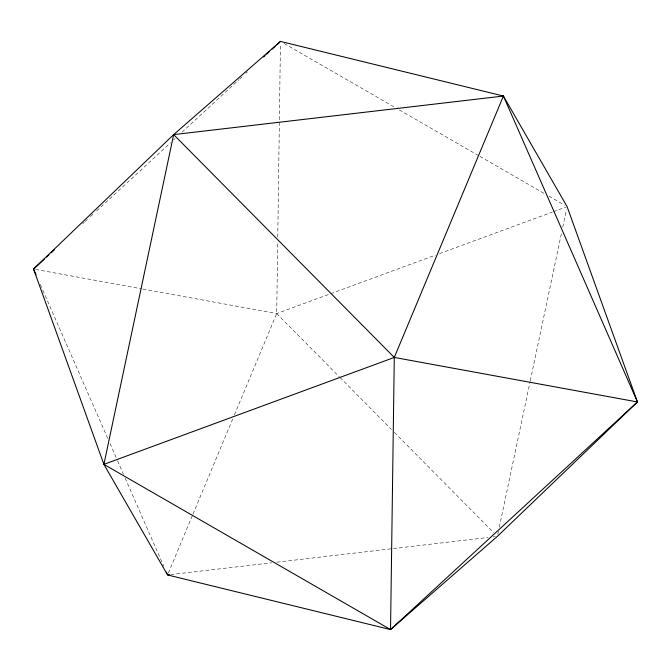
<?xml version="1.0" encoding="UTF-8"?>
<svg xmlns="http://www.w3.org/2000/svg" width="671" height="671" viewBox="0 0 671 671"><rect width="100%" height="100%" fill="white"/><g stroke="black" fill="none" stroke-linecap="round" stroke-linejoin="round"><path stroke-width="0.5" stroke-dasharray="3.35 2.52" d="M234.431 414.846L276.712 313.567L277.693 242.39M277.769 237.157L280.436 43.506M497.781 534.342L498.427 531.273M499.291 527.171L530.056 381.757M530.275 380.734L561.686 232.241M562.768 227.125L566.458 209.713M168.396 573.034L192.552 515.16M192.954 514.196L232.82 418.704M82.776 223.661L84.32 222.244M85.083 221.539L87.398 219.409M90.468 216.574L93.546 213.739M96.624 210.904L170.468 142.822M173.546 139.987L175.081 138.57M182.009 132.187L238.926 79.706M239.698 79.002L242.005 76.871M245.846 73.324L247.389 71.906M142.772 289.042L276.712 313.567L329.687 294.057M330.669 293.697L435.647 255.047M439.572 253.604L552.392 212.061M553.374 211.701L566.123 207.004M170.711 574.594L271.612 562.793M276.813 562.189L487.985 537.488M493.185 536.875L495.265 536.632M35.613 269.423L141.74 288.857M284.093 43.506L394.758 107.293M399.295 109.91L479.119 155.924M480.025 156.444L545.33 194.095M548.962 196.184L564.386 205.074M276.712 313.567L339.224 376.699M339.962 377.446L391.445 429.44M394.38 432.409L493.671 532.673M40.277 284.395L42.374 289.184M42.793 290.149L107.922 438.792M110.027 443.581L117.165 459.887M117.584 460.843L123.472 474.271M125.15 478.104L163.808 566.332"/><path stroke-width="1.01" d="M390.539 629.583L394.288 357.433L503.409 96.037L280.461 41.417L173.655 134.611L33.55 269.046L103.896 464.357L167.591 574.963L390.539 629.583L497.345 536.389L637.45 401.954L567.104 206.643L503.409 96.037L173.655 134.611L103.896 464.357L390.539 629.583L637.45 401.954L503.409 96.037M44.32 259.123L33.55 269.046L36.075 274.8M46.626 256.993L48.933 254.871M51.239 252.741L54.317 249.906M263.544 57.018L265.079 55.601M266.622 54.183L269.692 51.34M271.998 49.218L275.076 46.383M276.62 44.957L280.461 41.417M103.896 464.357L394.288 357.433L637.45 401.954M169.671 574.72L167.591 574.963L166.333 572.086M173.655 134.611L394.288 357.433"/></g></svg>
